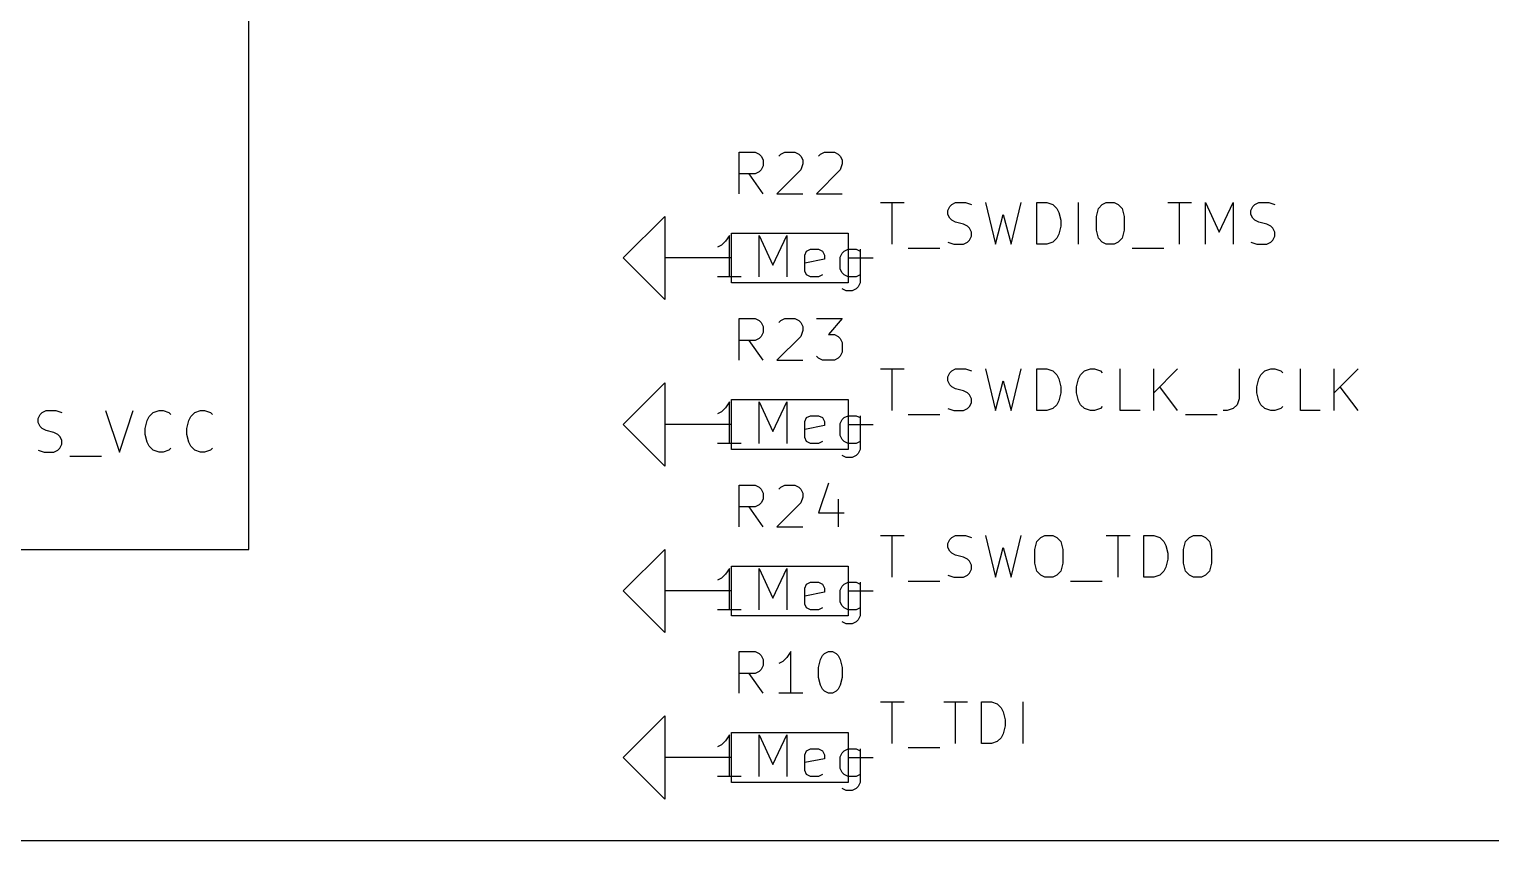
# Model space of a CAD drawing. Extents: x 0.4 to 16.1, y -11.3 to -0.4.
# Drawn here: x 6.786 to 8.542, y -4.65 to -3.675 of the extents above; entities that cross this region are included whole.
import ezdxf

# ---------------------------------------------------------------- set-up
doc = ezdxf.new("R2010")
doc.units = 0
doc.header["$MEASUREMENT"] = 0
for name, color, linetype in [('BLUE3', 171, 'CONTINUOUS'), ('CYAN2', 4, 'CONTINUOUS'), ('GRAY1', 251, 'CONTINUOUS'), ('GREEN3', 91, 'CONTINUOUS'), ('RED2', 1, 'CONTINUOUS')]:
    doc.layers.add(name, color=color, linetype=linetype)

msp = doc.modelspace()

# ---------------------------------------------------------------- linework, layer by layer
at = {"layer": 'BLUE3', "linetype": 'CONTINUOUS'}
msp.add_line((10.65, -4.65), (5.05, -4.65), dxfattribs=at)
at = {"layer": 'CYAN2', "linetype": 'CONTINUOUS'}
for p, q in [((7.6393, -3.8728), (7.6393, -3.8228)), ((7.6393, -3.8228), (7.6583, -3.8228)), ((7.6393, -3.8728), (7.6393, -3.8228)), ((7.6393, -3.8228), (7.6583, -3.8228)), ((7.6583, -3.8228), (7.6631, -3.8252)), ((7.6583, -3.8228), (7.6631, -3.8252)), ((7.6631, -3.8252), (7.6655, -3.8276)), ((7.6631, -3.8252), (7.6655, -3.8276)), ((7.6655, -3.8276), (7.6679, -3.8323)), ((7.6655, -3.8276), (7.6679, -3.8323)), ((7.6869, -3.8276), (7.6893, -3.8252)), ((7.6869, -3.8276), (7.6893, -3.8252)), ((7.6893, -3.8252), (7.694, -3.8228)), ((7.6893, -3.8252), (7.694, -3.8228)), ((7.694, -3.8228), (7.706, -3.8228)), ((7.694, -3.8228), (7.706, -3.8228)), ((7.706, -3.8228), (7.7107, -3.8252)), ((7.706, -3.8228), (7.7107, -3.8252)), ((7.7107, -3.8252), (7.7131, -3.8276)), ((7.7107, -3.8252), (7.7131, -3.8276)), ((7.7131, -3.8276), (7.7155, -3.8323)), ((7.7131, -3.8276), (7.7155, -3.8323)), ((7.7345, -3.8276), (7.7369, -3.8252)), ((7.7345, -3.8276), (7.7369, -3.8252)), ((7.7369, -3.8252), (7.7417, -3.8228)), ((7.7369, -3.8252), (7.7417, -3.8228)), ((7.7417, -3.8228), (7.7536, -3.8228)), ((7.7417, -3.8228), (7.7536, -3.8228)), ((7.7536, -3.8228), (7.7583, -3.8252)), ((7.7536, -3.8228), (7.7583, -3.8252)), ((7.7583, -3.8252), (7.7607, -3.8276)), ((7.7583, -3.8252), (7.7607, -3.8276)), ((7.7607, -3.8276), (7.7631, -3.8323)), ((7.7607, -3.8276), (7.7631, -3.8323)), ((7.6655, -3.8442), (7.6631, -3.8466)), ((7.6655, -3.8442), (7.6631, -3.8466)), ((7.6679, -3.8395), (7.6655, -3.8442)), ((7.6679, -3.8395), (7.6655, -3.8442)), ((7.6679, -3.8323), (7.6679, -3.8395)), ((7.6679, -3.8323), (7.6679, -3.8395)), ((7.7131, -3.8442), (7.6845, -3.8728)), ((7.7131, -3.8442), (7.6845, -3.8728)), ((7.7155, -3.8371), (7.7131, -3.8442)), ((7.7155, -3.8371), (7.7131, -3.8442)), ((7.7155, -3.8323), (7.7155, -3.8371)), ((7.7155, -3.8323), (7.7155, -3.8371)), ((7.7607, -3.8442), (7.7321, -3.8728)), ((7.7607, -3.8442), (7.7321, -3.8728)), ((7.7631, -3.8371), (7.7607, -3.8442)), ((7.7631, -3.8371), (7.7607, -3.8442)), ((7.7631, -3.8323), (7.7631, -3.8371)), ((7.7631, -3.8323), (7.7631, -3.8371)), ((7.6583, -3.849), (7.6393, -3.849)), ((7.6583, -3.849), (7.6393, -3.849)), ((7.6679, -3.8728), (7.6512, -3.849)), ((7.6679, -3.8728), (7.6512, -3.849)), ((7.6631, -3.8466), (7.6583, -3.849)), ((7.6631, -3.8466), (7.6583, -3.849)), ((7.6845, -3.8728), (7.7155, -3.8728)), ((7.6845, -3.8728), (7.7155, -3.8728)), ((7.7321, -3.8728), (7.7631, -3.8728)), ((7.7321, -3.8728), (7.7631, -3.8728)), ((7.6226, -3.9299), (7.6179, -3.9347)), ((7.6226, -3.9299), (7.6179, -3.9347)), ((7.6274, -3.9228), (7.6226, -3.9299)), ((7.6274, -3.9228), (7.6226, -3.9299)), ((7.6274, -3.9728), (7.6274, -3.9228)), ((7.6274, -3.9728), (7.6274, -3.9228)), ((7.6631, -3.9728), (7.6631, -3.9228)), ((7.6631, -3.9228), (7.6798, -3.9585)), ((7.6631, -3.9728), (7.6631, -3.9228)), ((7.6631, -3.9228), (7.6798, -3.9585)), ((7.6798, -3.9585), (7.6964, -3.9228)), ((7.6798, -3.9585), (7.6964, -3.9228)), ((7.6964, -3.9228), (7.6964, -3.9728)), ((7.6964, -3.9228), (7.6964, -3.9728)), ((7.6179, -3.9347), (7.6131, -3.9371)), ((7.6179, -3.9347), (7.6131, -3.9371)), ((7.7179, -3.9466), (7.7202, -3.9418)), ((7.7179, -3.9466), (7.7202, -3.9418)), ((7.7179, -3.9657), (7.7179, -3.9466)), ((7.7179, -3.9657), (7.7179, -3.9466)), ((7.7202, -3.9418), (7.725, -3.9395)), ((7.7202, -3.9418), (7.725, -3.9395)), ((7.725, -3.9395), (7.7345, -3.9395)), ((7.725, -3.9395), (7.7345, -3.9395)), ((7.7345, -3.9395), (7.7393, -3.9418)), ((7.7345, -3.9395), (7.7393, -3.9418)), ((7.7393, -3.9418), (7.7417, -3.9466)), ((7.7393, -3.9418), (7.7417, -3.9466)), ((7.7417, -3.9466), (7.7417, -3.9514)), ((7.7417, -3.9466), (7.7417, -3.9514)), ((7.7607, -3.949), (7.7631, -3.9442)), ((7.7607, -3.949), (7.7631, -3.9442)), ((7.7607, -3.9633), (7.7607, -3.949)), ((7.7607, -3.9633), (7.7607, -3.949)), ((7.7631, -3.9442), (7.7655, -3.9418)), ((7.7631, -3.9442), (7.7655, -3.9418)), ((7.7655, -3.9418), (7.7702, -3.9395)), ((7.7655, -3.9418), (7.7702, -3.9395)), ((7.7702, -3.9395), (7.7798, -3.9395)), ((7.7702, -3.9395), (7.7798, -3.9395)), ((7.7798, -3.9395), (7.7845, -3.9418)), ((7.7798, -3.9395), (7.7845, -3.9418)), ((7.7845, -3.9395), (7.7845, -3.9799)), ((7.7845, -3.9395), (7.7845, -3.9799)), ((7.7417, -3.9514), (7.7179, -3.9561)), ((7.7417, -3.9514), (7.7179, -3.9561)), ((7.7202, -3.9704), (7.7179, -3.9657)), ((7.7202, -3.9704), (7.7179, -3.9657)), ((7.7631, -3.968), (7.7607, -3.9633)), ((7.7631, -3.968), (7.7607, -3.9633)), ((7.7655, -3.9704), (7.7631, -3.968)), ((7.7655, -3.9704), (7.7631, -3.968)), ((7.6417, -3.9728), (7.6131, -3.9728)), ((7.6417, -3.9728), (7.6131, -3.9728)), ((7.725, -3.9728), (7.7202, -3.9704)), ((7.725, -3.9728), (7.7202, -3.9704)), ((7.7345, -3.9728), (7.725, -3.9728)), ((7.7345, -3.9728), (7.725, -3.9728)), ((7.7393, -3.9704), (7.7345, -3.9728)), ((7.7393, -3.9704), (7.7345, -3.9728)), ((7.7702, -3.9728), (7.7655, -3.9704)), ((7.7702, -3.9728), (7.7655, -3.9704)), ((7.7798, -3.9728), (7.7702, -3.9728)), ((7.7798, -3.9728), (7.7702, -3.9728)), ((7.7845, -3.9704), (7.7798, -3.9728)), ((7.7845, -3.9704), (7.7798, -3.9728)), ((7.7821, -3.9847), (7.7798, -3.9871)), ((7.7821, -3.9847), (7.7798, -3.9871)), ((7.7845, -3.9799), (7.7821, -3.9847)), ((7.7845, -3.9799), (7.7821, -3.9847)), ((7.7679, -3.9895), (7.7631, -3.9871)), ((7.7679, -3.9895), (7.7631, -3.9871)), ((7.775, -3.9895), (7.7679, -3.9895)), ((7.775, -3.9895), (7.7679, -3.9895)), ((7.7798, -3.9871), (7.775, -3.9895)), ((7.7798, -3.9871), (7.775, -3.9895)), ((7.6393, -4.0728), (7.6393, -4.0228)), ((7.6393, -4.0228), (7.6583, -4.0228)), ((7.6393, -4.0728), (7.6393, -4.0228)), ((7.6393, -4.0228), (7.6583, -4.0228)), ((7.6583, -4.0228), (7.6631, -4.0252)), ((7.6583, -4.0228), (7.6631, -4.0252)), ((7.6631, -4.0252), (7.6655, -4.0276)), ((7.6631, -4.0252), (7.6655, -4.0276)), ((7.6655, -4.0276), (7.6679, -4.0323)), ((7.6655, -4.0276), (7.6679, -4.0323)), ((7.6679, -4.0323), (7.6679, -4.0395)), ((7.6679, -4.0323), (7.6679, -4.0395)), ((7.6869, -4.0276), (7.6893, -4.0252)), ((7.6869, -4.0276), (7.6893, -4.0252)), ((7.6893, -4.0252), (7.694, -4.0228)), ((7.6893, -4.0252), (7.694, -4.0228)), ((7.694, -4.0228), (7.706, -4.0228)), ((7.694, -4.0228), (7.706, -4.0228)), ((7.706, -4.0228), (7.7107, -4.0252)), ((7.706, -4.0228), (7.7107, -4.0252)), ((7.7107, -4.0252), (7.7131, -4.0276)), ((7.7107, -4.0252), (7.7131, -4.0276)), ((7.7131, -4.0276), (7.7155, -4.0323)), ((7.7131, -4.0276), (7.7155, -4.0323)), ((7.7155, -4.0371), (7.7131, -4.0442)), ((7.7155, -4.0371), (7.7131, -4.0442)), ((7.7155, -4.0323), (7.7155, -4.0371)), ((7.7155, -4.0323), (7.7155, -4.0371)), ((7.7321, -4.0228), (7.7631, -4.0228)), ((7.7321, -4.0228), (7.7631, -4.0228)), ((7.7631, -4.0228), (7.7464, -4.0418)), ((7.7631, -4.0228), (7.7464, -4.0418)), ((7.6583, -4.049), (7.6393, -4.049)), ((7.6583, -4.049), (7.6393, -4.049)), ((7.6679, -4.0728), (7.6512, -4.049)), ((7.6679, -4.0728), (7.6512, -4.049)), ((7.6631, -4.0466), (7.6583, -4.049)), ((7.6631, -4.0466), (7.6583, -4.049)), ((7.6655, -4.0442), (7.6631, -4.0466)), ((7.6655, -4.0442), (7.6631, -4.0466)), ((7.6679, -4.0395), (7.6655, -4.0442)), ((7.6679, -4.0395), (7.6655, -4.0442)), ((7.7131, -4.0442), (7.6845, -4.0728)), ((7.7131, -4.0442), (7.6845, -4.0728)), ((7.7464, -4.0418), (7.7536, -4.0418)), ((7.7464, -4.0418), (7.7536, -4.0418)), ((7.7536, -4.0418), (7.7583, -4.0442)), ((7.7536, -4.0418), (7.7583, -4.0442)), ((7.7583, -4.0442), (7.7607, -4.0466)), ((7.7583, -4.0442), (7.7607, -4.0466)), ((7.7607, -4.0466), (7.7631, -4.0514)), ((7.7607, -4.0466), (7.7631, -4.0514)), ((7.7631, -4.0514), (7.7631, -4.0633)), ((7.7631, -4.0514), (7.7631, -4.0633)), ((7.6845, -4.0728), (7.7155, -4.0728)), ((7.6845, -4.0728), (7.7155, -4.0728)), ((7.7345, -4.0704), (7.7321, -4.068)), ((7.7345, -4.0704), (7.7321, -4.068)), ((7.7393, -4.0728), (7.7345, -4.0704)), ((7.7393, -4.0728), (7.7345, -4.0704)), ((7.7536, -4.0728), (7.7393, -4.0728)), ((7.7536, -4.0728), (7.7393, -4.0728)), ((7.7583, -4.0704), (7.7536, -4.0728)), ((7.7583, -4.0704), (7.7536, -4.0728)), ((7.7607, -4.068), (7.7583, -4.0704)), ((7.7607, -4.068), (7.7583, -4.0704)), ((7.7631, -4.0633), (7.7607, -4.068)), ((7.7631, -4.0633), (7.7607, -4.068)), ((7.6274, -4.1228), (7.6226, -4.1299)), ((7.6274, -4.1228), (7.6226, -4.1299)), ((7.6274, -4.1728), (7.6274, -4.1228)), ((7.6274, -4.1728), (7.6274, -4.1228)), ((7.6631, -4.1728), (7.6631, -4.1228)), ((7.6631, -4.1228), (7.6798, -4.1585)), ((7.6631, -4.1728), (7.6631, -4.1228)), ((7.6631, -4.1228), (7.6798, -4.1585)), ((7.6798, -4.1585), (7.6964, -4.1228)), ((7.6798, -4.1585), (7.6964, -4.1228)), ((7.6964, -4.1228), (7.6964, -4.1728)), ((7.6964, -4.1228), (7.6964, -4.1728)), ((7.6179, -4.1347), (7.6131, -4.1371)), ((7.6179, -4.1347), (7.6131, -4.1371)), ((7.6226, -4.1299), (7.6179, -4.1347)), ((7.6226, -4.1299), (7.6179, -4.1347)), ((7.7179, -4.1466), (7.7202, -4.1418)), ((7.7179, -4.1466), (7.7202, -4.1418)), ((7.7202, -4.1418), (7.725, -4.1395)), ((7.7202, -4.1418), (7.725, -4.1395)), ((7.725, -4.1395), (7.7345, -4.1395)), ((7.725, -4.1395), (7.7345, -4.1395)), ((7.7345, -4.1395), (7.7393, -4.1418)), ((7.7345, -4.1395), (7.7393, -4.1418)), ((7.7393, -4.1418), (7.7417, -4.1466)), ((7.7393, -4.1418), (7.7417, -4.1466)), ((7.7631, -4.1442), (7.7655, -4.1418)), ((7.7631, -4.1442), (7.7655, -4.1418)), ((7.7655, -4.1418), (7.7702, -4.1395)), ((7.7655, -4.1418), (7.7702, -4.1395)), ((7.7702, -4.1395), (7.7798, -4.1395)), ((7.7702, -4.1395), (7.7798, -4.1395)), ((7.7798, -4.1395), (7.7845, -4.1418)), ((7.7798, -4.1395), (7.7845, -4.1418)), ((7.7845, -4.1395), (7.7845, -4.1799)), ((7.7845, -4.1395), (7.7845, -4.1799)), ((7.7179, -4.1657), (7.7179, -4.1466)), ((7.7179, -4.1657), (7.7179, -4.1466)), ((7.7417, -4.1514), (7.7179, -4.1561)), ((7.7417, -4.1514), (7.7179, -4.1561)), ((7.7417, -4.1466), (7.7417, -4.1514)), ((7.7417, -4.1466), (7.7417, -4.1514)), ((7.7607, -4.149), (7.7631, -4.1442)), ((7.7607, -4.149), (7.7631, -4.1442)), ((7.7607, -4.1633), (7.7607, -4.149)), ((7.7607, -4.1633), (7.7607, -4.149)), ((7.6417, -4.1728), (7.6131, -4.1728)), ((7.6417, -4.1728), (7.6131, -4.1728)), ((7.7202, -4.1704), (7.7179, -4.1657)), ((7.7202, -4.1704), (7.7179, -4.1657)), ((7.725, -4.1728), (7.7202, -4.1704)), ((7.725, -4.1728), (7.7202, -4.1704)), ((7.7345, -4.1728), (7.725, -4.1728)), ((7.7345, -4.1728), (7.725, -4.1728)), ((7.7393, -4.1704), (7.7345, -4.1728)), ((7.7393, -4.1704), (7.7345, -4.1728)), ((7.7631, -4.168), (7.7607, -4.1633)), ((7.7631, -4.168), (7.7607, -4.1633)), ((7.7655, -4.1704), (7.7631, -4.168)), ((7.7655, -4.1704), (7.7631, -4.168)), ((7.7702, -4.1728), (7.7655, -4.1704)), ((7.7702, -4.1728), (7.7655, -4.1704)), ((7.7798, -4.1728), (7.7702, -4.1728)), ((7.7798, -4.1728), (7.7702, -4.1728)), ((7.7845, -4.1704), (7.7798, -4.1728)), ((7.7845, -4.1704), (7.7798, -4.1728)), ((7.7679, -4.1895), (7.7631, -4.1871)), ((7.7679, -4.1895), (7.7631, -4.1871)), ((7.775, -4.1895), (7.7679, -4.1895)), ((7.775, -4.1895), (7.7679, -4.1895)), ((7.7798, -4.1871), (7.775, -4.1895)), ((7.7798, -4.1871), (7.775, -4.1895)), ((7.7821, -4.1847), (7.7798, -4.1871)), ((7.7821, -4.1847), (7.7798, -4.1871)), ((7.7845, -4.1799), (7.7821, -4.1847)), ((7.7845, -4.1799), (7.7821, -4.1847)), ((7.6393, -4.2728), (7.6393, -4.2228)), ((7.6393, -4.2228), (7.6583, -4.2228)), ((7.6393, -4.2728), (7.6393, -4.2228)), ((7.6393, -4.2228), (7.6583, -4.2228)), ((7.6583, -4.2228), (7.6631, -4.2252)), ((7.6583, -4.2228), (7.6631, -4.2252)), ((7.6631, -4.2252), (7.6655, -4.2276)), ((7.6631, -4.2252), (7.6655, -4.2276)), ((7.6655, -4.2276), (7.6679, -4.2323)), ((7.6655, -4.2276), (7.6679, -4.2323)), ((7.6869, -4.2276), (7.6893, -4.2252)), ((7.6869, -4.2276), (7.6893, -4.2252)), ((7.6893, -4.2252), (7.694, -4.2228)), ((7.6893, -4.2252), (7.694, -4.2228)), ((7.694, -4.2228), (7.706, -4.2228)), ((7.694, -4.2228), (7.706, -4.2228)), ((7.706, -4.2228), (7.7107, -4.2252)), ((7.706, -4.2228), (7.7107, -4.2252)), ((7.7107, -4.2252), (7.7131, -4.2276)), ((7.7107, -4.2252), (7.7131, -4.2276)), ((7.7131, -4.2276), (7.7155, -4.2323)), ((7.7131, -4.2276), (7.7155, -4.2323)), ((7.7464, -4.2204), (7.7345, -4.2561)), ((7.7464, -4.2204), (7.7345, -4.2561)), ((7.6583, -4.249), (7.6393, -4.249)), ((7.6583, -4.249), (7.6393, -4.249)), ((7.6679, -4.2728), (7.6512, -4.249)), ((7.6679, -4.2728), (7.6512, -4.249)), ((7.6631, -4.2466), (7.6583, -4.249)), ((7.6631, -4.2466), (7.6583, -4.249)), ((7.6655, -4.2442), (7.6631, -4.2466)), ((7.6655, -4.2442), (7.6631, -4.2466)), ((7.6679, -4.2395), (7.6655, -4.2442)), ((7.6679, -4.2395), (7.6655, -4.2442)), ((7.6679, -4.2323), (7.6679, -4.2395)), ((7.6679, -4.2323), (7.6679, -4.2395)), ((7.7131, -4.2442), (7.6845, -4.2728)), ((7.7131, -4.2442), (7.6845, -4.2728)), ((7.7155, -4.2371), (7.7131, -4.2442)), ((7.7155, -4.2371), (7.7131, -4.2442)), ((7.7155, -4.2323), (7.7155, -4.2371)), ((7.7155, -4.2323), (7.7155, -4.2371)), ((7.7583, -4.2395), (7.7583, -4.2728)), ((7.7583, -4.2395), (7.7583, -4.2728)), ((7.7345, -4.2561), (7.7655, -4.2561)), ((7.7345, -4.2561), (7.7655, -4.2561)), ((7.6845, -4.2728), (7.7155, -4.2728)), ((7.6845, -4.2728), (7.7155, -4.2728)), ((7.6179, -4.3347), (7.6131, -4.3371)), ((7.6179, -4.3347), (7.6131, -4.3371)), ((7.6226, -4.3299), (7.6179, -4.3347)), ((7.6226, -4.3299), (7.6179, -4.3347)), ((7.6274, -4.3228), (7.6226, -4.3299)), ((7.6274, -4.3228), (7.6226, -4.3299)), ((7.6274, -4.3728), (7.6274, -4.3228)), ((7.6274, -4.3728), (7.6274, -4.3228)), ((7.6631, -4.3728), (7.6631, -4.3228)), ((7.6631, -4.3228), (7.6798, -4.3585)), ((7.6631, -4.3728), (7.6631, -4.3228)), ((7.6631, -4.3228), (7.6798, -4.3585)), ((7.6798, -4.3585), (7.6964, -4.3228)), ((7.6798, -4.3585), (7.6964, -4.3228)), ((7.6964, -4.3228), (7.6964, -4.3728)), ((7.6964, -4.3228), (7.6964, -4.3728)), ((7.7179, -4.3466), (7.7202, -4.3418)), ((7.7179, -4.3466), (7.7202, -4.3418)), ((7.7179, -4.3657), (7.7179, -4.3466)), ((7.7179, -4.3657), (7.7179, -4.3466)), ((7.7417, -4.3514), (7.7179, -4.3561)), ((7.7417, -4.3514), (7.7179, -4.3561)), ((7.7202, -4.3418), (7.725, -4.3395)), ((7.7202, -4.3418), (7.725, -4.3395)), ((7.725, -4.3395), (7.7345, -4.3395)), ((7.725, -4.3395), (7.7345, -4.3395)), ((7.7345, -4.3395), (7.7393, -4.3418)), ((7.7345, -4.3395), (7.7393, -4.3418)), ((7.7393, -4.3418), (7.7417, -4.3466)), ((7.7393, -4.3418), (7.7417, -4.3466)), ((7.7417, -4.3466), (7.7417, -4.3514)), ((7.7417, -4.3466), (7.7417, -4.3514)), ((7.7607, -4.349), (7.7631, -4.3442)), ((7.7607, -4.349), (7.7631, -4.3442)), ((7.7607, -4.3633), (7.7607, -4.349)), ((7.7607, -4.3633), (7.7607, -4.349)), ((7.7631, -4.3442), (7.7655, -4.3418)), ((7.7631, -4.3442), (7.7655, -4.3418)), ((7.7655, -4.3418), (7.7702, -4.3395)), ((7.7655, -4.3418), (7.7702, -4.3395)), ((7.7702, -4.3395), (7.7798, -4.3395)), ((7.7702, -4.3395), (7.7798, -4.3395)), ((7.7798, -4.3395), (7.7845, -4.3418)), ((7.7798, -4.3395), (7.7845, -4.3418)), ((7.7845, -4.3395), (7.7845, -4.3799)), ((7.7845, -4.3395), (7.7845, -4.3799)), ((7.7202, -4.3704), (7.7179, -4.3657)), ((7.7202, -4.3704), (7.7179, -4.3657)), ((7.725, -4.3728), (7.7202, -4.3704)), ((7.725, -4.3728), (7.7202, -4.3704)), ((7.7393, -4.3704), (7.7345, -4.3728)), ((7.7393, -4.3704), (7.7345, -4.3728)), ((7.7631, -4.368), (7.7607, -4.3633)), ((7.7631, -4.368), (7.7607, -4.3633)), ((7.7655, -4.3704), (7.7631, -4.368)), ((7.7655, -4.3704), (7.7631, -4.368)), ((7.7702, -4.3728), (7.7655, -4.3704)), ((7.7702, -4.3728), (7.7655, -4.3704)), ((7.7845, -4.3704), (7.7798, -4.3728)), ((7.7845, -4.3704), (7.7798, -4.3728)), ((7.6417, -4.3728), (7.6131, -4.3728)), ((7.6417, -4.3728), (7.6131, -4.3728)), ((7.7345, -4.3728), (7.725, -4.3728)), ((7.7345, -4.3728), (7.725, -4.3728)), ((7.7679, -4.3895), (7.7631, -4.3871)), ((7.7679, -4.3895), (7.7631, -4.3871)), ((7.775, -4.3895), (7.7679, -4.3895)), ((7.775, -4.3895), (7.7679, -4.3895)), ((7.7798, -4.3728), (7.7702, -4.3728)), ((7.7798, -4.3728), (7.7702, -4.3728)), ((7.7798, -4.3871), (7.775, -4.3895)), ((7.7798, -4.3871), (7.775, -4.3895)), ((7.7821, -4.3847), (7.7798, -4.3871)), ((7.7821, -4.3847), (7.7798, -4.3871)), ((7.7845, -4.3799), (7.7821, -4.3847)), ((7.7845, -4.3799), (7.7821, -4.3847)), ((7.6393, -4.4728), (7.6393, -4.4228)), ((7.6393, -4.4228), (7.6583, -4.4228)), ((7.6393, -4.4728), (7.6393, -4.4228)), ((7.6393, -4.4228), (7.6583, -4.4228)), ((7.6583, -4.4228), (7.6631, -4.4252)), ((7.6583, -4.4228), (7.6631, -4.4252)), ((7.7012, -4.4228), (7.6964, -4.4299)), ((7.7012, -4.4228), (7.6964, -4.4299)), ((7.7012, -4.4728), (7.7012, -4.4228)), ((7.7012, -4.4728), (7.7012, -4.4228)), ((7.7417, -4.4252), (7.7464, -4.4228)), ((7.7417, -4.4252), (7.7464, -4.4228)), ((7.7464, -4.4228), (7.7512, -4.4228)), ((7.7464, -4.4228), (7.7512, -4.4228)), ((7.7512, -4.4228), (7.7559, -4.4252)), ((7.7512, -4.4228), (7.7559, -4.4252)), ((7.6631, -4.4252), (7.6655, -4.4276)), ((7.6631, -4.4252), (7.6655, -4.4276)), ((7.6655, -4.4276), (7.6679, -4.4323)), ((7.6655, -4.4276), (7.6679, -4.4323)), ((7.6679, -4.4395), (7.6655, -4.4442)), ((7.6679, -4.4395), (7.6655, -4.4442)), ((7.6679, -4.4323), (7.6679, -4.4395)), ((7.6679, -4.4323), (7.6679, -4.4395)), ((7.6917, -4.4347), (7.6869, -4.4371)), ((7.6917, -4.4347), (7.6869, -4.4371)), ((7.6964, -4.4299), (7.6917, -4.4347)), ((7.6964, -4.4299), (7.6917, -4.4347)), ((7.7345, -4.4418), (7.7369, -4.4323)), ((7.7345, -4.4418), (7.7369, -4.4323)), ((7.7345, -4.4538), (7.7345, -4.4418)), ((7.7345, -4.4538), (7.7345, -4.4418)), ((7.7369, -4.4323), (7.7393, -4.4276)), ((7.7369, -4.4323), (7.7393, -4.4276)), ((7.7393, -4.4276), (7.7417, -4.4252)), ((7.7393, -4.4276), (7.7417, -4.4252)), ((7.7559, -4.4252), (7.7583, -4.4276)), ((7.7559, -4.4252), (7.7583, -4.4276)), ((7.7583, -4.4276), (7.7607, -4.4323)), ((7.7583, -4.4276), (7.7607, -4.4323)), ((7.7607, -4.4323), (7.7631, -4.4418)), ((7.7607, -4.4323), (7.7631, -4.4418)), ((7.7631, -4.4418), (7.7631, -4.4538)), ((7.7631, -4.4418), (7.7631, -4.4538)), ((7.6583, -4.449), (7.6393, -4.449)), ((7.6583, -4.449), (7.6393, -4.449)), ((7.6679, -4.4728), (7.6512, -4.449)), ((7.6679, -4.4728), (7.6512, -4.449)), ((7.6631, -4.4466), (7.6583, -4.449)), ((7.6631, -4.4466), (7.6583, -4.449)), ((7.6655, -4.4442), (7.6631, -4.4466)), ((7.6655, -4.4442), (7.6631, -4.4466)), ((7.7369, -4.4633), (7.7345, -4.4538)), ((7.7369, -4.4633), (7.7345, -4.4538)), ((7.7631, -4.4538), (7.7607, -4.4633)), ((7.7631, -4.4538), (7.7607, -4.4633)), ((7.7155, -4.4728), (7.6869, -4.4728)), ((7.7155, -4.4728), (7.6869, -4.4728)), ((7.7393, -4.468), (7.7369, -4.4633)), ((7.7393, -4.468), (7.7369, -4.4633)), ((7.7417, -4.4704), (7.7393, -4.468)), ((7.7417, -4.4704), (7.7393, -4.468)), ((7.7464, -4.4728), (7.7417, -4.4704)), ((7.7464, -4.4728), (7.7417, -4.4704)), ((7.7512, -4.4728), (7.7464, -4.4728)), ((7.7512, -4.4728), (7.7464, -4.4728)), ((7.7559, -4.4704), (7.7512, -4.4728)), ((7.7559, -4.4704), (7.7512, -4.4728)), ((7.7583, -4.468), (7.7559, -4.4704)), ((7.7583, -4.468), (7.7559, -4.4704)), ((7.7607, -4.4633), (7.7583, -4.468)), ((7.7607, -4.4633), (7.7583, -4.468)), ((7.6226, -4.5299), (7.6179, -4.5347)), ((7.6226, -4.5299), (7.6179, -4.5347)), ((7.6274, -4.5228), (7.6226, -4.5299)), ((7.6274, -4.5228), (7.6226, -4.5299)), ((7.6274, -4.5728), (7.6274, -4.5228)), ((7.6274, -4.5728), (7.6274, -4.5228)), ((7.6631, -4.5728), (7.6631, -4.5228)), ((7.6631, -4.5228), (7.6798, -4.5585)), ((7.6631, -4.5728), (7.6631, -4.5228)), ((7.6631, -4.5228), (7.6798, -4.5585)), ((7.6798, -4.5585), (7.6964, -4.5228)), ((7.6798, -4.5585), (7.6964, -4.5228)), ((7.6964, -4.5228), (7.6964, -4.5728)), ((7.6964, -4.5228), (7.6964, -4.5728)), ((7.6179, -4.5347), (7.6131, -4.5371)), ((7.6179, -4.5347), (7.6131, -4.5371)), ((7.7179, -4.5466), (7.7202, -4.5418)), ((7.7179, -4.5466), (7.7202, -4.5418)), ((7.7179, -4.5657), (7.7179, -4.5466)), ((7.7179, -4.5657), (7.7179, -4.5466)), ((7.7202, -4.5418), (7.725, -4.5395)), ((7.7202, -4.5418), (7.725, -4.5395)), ((7.725, -4.5395), (7.7345, -4.5395)), ((7.725, -4.5395), (7.7345, -4.5395)), ((7.7345, -4.5395), (7.7393, -4.5418)), ((7.7345, -4.5395), (7.7393, -4.5418)), ((7.7393, -4.5418), (7.7417, -4.5466)), ((7.7393, -4.5418), (7.7417, -4.5466)), ((7.7417, -4.5466), (7.7417, -4.5514)), ((7.7417, -4.5466), (7.7417, -4.5514)), ((7.7607, -4.549), (7.7631, -4.5442)), ((7.7607, -4.549), (7.7631, -4.5442)), ((7.7631, -4.5442), (7.7655, -4.5418)), ((7.7631, -4.5442), (7.7655, -4.5418)), ((7.7655, -4.5418), (7.7702, -4.5395)), ((7.7655, -4.5418), (7.7702, -4.5395)), ((7.7702, -4.5395), (7.7798, -4.5395)), ((7.7702, -4.5395), (7.7798, -4.5395)), ((7.7798, -4.5395), (7.7845, -4.5418)), ((7.7798, -4.5395), (7.7845, -4.5418)), ((7.7845, -4.5395), (7.7845, -4.5799)), ((7.7845, -4.5395), (7.7845, -4.5799)), ((7.7417, -4.5514), (7.7179, -4.5561)), ((7.7417, -4.5514), (7.7179, -4.5561)), ((7.7607, -4.5633), (7.7607, -4.549)), ((7.7607, -4.5633), (7.7607, -4.549)), ((7.7631, -4.568), (7.7607, -4.5633)), ((7.7631, -4.568), (7.7607, -4.5633)), ((7.6417, -4.5728), (7.6131, -4.5728)), ((7.6417, -4.5728), (7.6131, -4.5728)), ((7.7202, -4.5704), (7.7179, -4.5657)), ((7.7202, -4.5704), (7.7179, -4.5657)), ((7.725, -4.5728), (7.7202, -4.5704)), ((7.725, -4.5728), (7.7202, -4.5704)), ((7.7345, -4.5728), (7.725, -4.5728)), ((7.7345, -4.5728), (7.725, -4.5728)), ((7.7393, -4.5704), (7.7345, -4.5728)), ((7.7393, -4.5704), (7.7345, -4.5728)), ((7.7655, -4.5704), (7.7631, -4.568)), ((7.7655, -4.5704), (7.7631, -4.568)), ((7.7702, -4.5728), (7.7655, -4.5704)), ((7.7702, -4.5728), (7.7655, -4.5704)), ((7.7798, -4.5728), (7.7702, -4.5728)), ((7.7798, -4.5728), (7.7702, -4.5728)), ((7.7845, -4.5704), (7.7798, -4.5728)), ((7.7845, -4.5704), (7.7798, -4.5728)), ((7.7845, -4.5799), (7.7821, -4.5847)), ((7.7845, -4.5799), (7.7821, -4.5847)), ((7.7679, -4.5895), (7.7631, -4.5871)), ((7.7679, -4.5895), (7.7631, -4.5871)), ((7.775, -4.5895), (7.7679, -4.5895)), ((7.775, -4.5895), (7.7679, -4.5895)), ((7.7798, -4.5871), (7.775, -4.5895)), ((7.7798, -4.5871), (7.775, -4.5895)), ((7.7821, -4.5847), (7.7798, -4.5871)), ((7.7821, -4.5847), (7.7798, -4.5871))]:
    msp.add_line(p, q, dxfattribs=at)
at = {"layer": 'GRAY1', "linetype": 'CONTINUOUS'}
for p, q in [((7.8089, -3.8833), (7.8374, -3.8833)), ((7.8232, -3.9333), (7.8232, -3.8833)), ((7.8898, -3.8928), (7.8922, -3.8881)), ((7.8898, -3.8976), (7.8898, -3.8928)), ((7.8922, -3.9023), (7.8898, -3.8976)), ((7.8922, -3.8881), (7.8946, -3.8857)), ((7.8946, -3.8857), (7.8993, -3.8833)), ((7.8993, -3.8833), (7.9112, -3.8833)), ((7.9112, -3.8833), (7.9184, -3.8857)), ((7.9351, -3.8833), (7.947, -3.9333)), ((7.947, -3.9333), (7.9565, -3.8976)), ((7.9565, -3.8976), (7.966, -3.9333)), ((7.966, -3.9333), (7.9779, -3.8833)), ((7.997, -3.9333), (7.997, -3.8833)), ((7.997, -3.8833), (8.0089, -3.8833)), ((8.0089, -3.8833), (8.016, -3.8857)), ((8.016, -3.8857), (8.0208, -3.8904)), ((8.0208, -3.8904), (8.0232, -3.8952)), ((8.0232, -3.8952), (8.0255, -3.9047)), ((8.047, -3.9333), (8.047, -3.8833)), ((8.0684, -3.9), (8.0708, -3.8904)), ((8.0708, -3.8904), (8.0755, -3.8857)), ((8.0755, -3.8857), (8.0803, -3.8833)), ((8.0803, -3.8833), (8.0898, -3.8833)), ((8.0898, -3.8833), (8.0946, -3.8857)), ((8.0946, -3.8857), (8.0993, -3.8904)), ((8.0993, -3.8904), (8.1017, -3.9)), ((8.1541, -3.8833), (8.1827, -3.8833)), ((8.1684, -3.9333), (8.1684, -3.8833)), ((8.1993, -3.9333), (8.1993, -3.8833)), ((8.1993, -3.8833), (8.216, -3.919)), ((8.216, -3.919), (8.2327, -3.8833)), ((8.2327, -3.8833), (8.2327, -3.9333)), ((8.2541, -3.8928), (8.2565, -3.8881)), ((8.2541, -3.8976), (8.2541, -3.8928)), ((8.2565, -3.9023), (8.2541, -3.8976)), ((8.2565, -3.8881), (8.2589, -3.8857)), ((8.2589, -3.8857), (8.2636, -3.8833)), ((8.2636, -3.8833), (8.2755, -3.8833)), ((8.2755, -3.8833), (8.2827, -3.8857)), ((7.8946, -3.9047), (7.8922, -3.9023)), ((7.8993, -3.9071), (7.8946, -3.9047)), ((7.9089, -3.9095), (7.8993, -3.9071)), ((7.9136, -3.9119), (7.9089, -3.9095)), ((7.916, -3.9143), (7.9136, -3.9119)), ((7.9184, -3.919), (7.916, -3.9143)), ((8.0255, -3.9119), (8.0232, -3.9214)), ((8.0255, -3.9047), (8.0255, -3.9119)), ((8.0684, -3.9166), (8.0684, -3.9)), ((8.1017, -3.9), (8.1017, -3.9166)), ((8.2589, -3.9047), (8.2565, -3.9023)), ((8.2636, -3.9071), (8.2589, -3.9047)), ((8.2732, -3.9095), (8.2636, -3.9071)), ((8.2779, -3.9119), (8.2732, -3.9095)), ((8.2803, -3.9143), (8.2779, -3.9119)), ((8.2827, -3.919), (8.2803, -3.9143)), ((7.8898, -3.9309), (7.897, -3.9333)), ((7.897, -3.9333), (7.9089, -3.9333)), ((7.9089, -3.9333), (7.9136, -3.9309)), ((7.9136, -3.9309), (7.916, -3.9285)), ((7.916, -3.9285), (7.9184, -3.9238)), ((7.9184, -3.9238), (7.9184, -3.919)), ((8.0089, -3.9333), (7.997, -3.9333)), ((8.016, -3.9309), (8.0089, -3.9333)), ((8.0208, -3.9262), (8.016, -3.9309)), ((8.0232, -3.9214), (8.0208, -3.9262)), ((8.0708, -3.9262), (8.0684, -3.9166)), ((8.0755, -3.9309), (8.0708, -3.9262)), ((8.0803, -3.9333), (8.0755, -3.9309)), ((8.0898, -3.9333), (8.0803, -3.9333)), ((8.0946, -3.9309), (8.0898, -3.9333)), ((8.0993, -3.9262), (8.0946, -3.9309)), ((8.1017, -3.9166), (8.0993, -3.9262)), ((8.2541, -3.9309), (8.2612, -3.9333)), ((8.2612, -3.9333), (8.2732, -3.9333)), ((8.2732, -3.9333), (8.2779, -3.9309)), ((8.2779, -3.9309), (8.2803, -3.9285)), ((8.2803, -3.9285), (8.2827, -3.9238)), ((8.2827, -3.9238), (8.2827, -3.919)), ((7.8422, -3.9381), (7.8803, -3.9381)), ((8.1113, -3.9381), (8.1493, -3.9381)), ((7.8089, -4.0833), (7.8374, -4.0833)), ((7.8232, -4.1333), (7.8232, -4.0833)), ((7.8898, -4.0928), (7.8922, -4.0881)), ((7.8922, -4.0881), (7.8946, -4.0857)), ((7.8946, -4.0857), (7.8993, -4.0833)), ((7.8993, -4.0833), (7.9112, -4.0833)), ((7.9112, -4.0833), (7.9184, -4.0857)), ((7.9351, -4.0833), (7.947, -4.1333)), ((7.966, -4.1333), (7.9779, -4.0833)), ((7.997, -4.1333), (7.997, -4.0833)), ((7.997, -4.0833), (8.0089, -4.0833)), ((8.0089, -4.0833), (8.016, -4.0857)), ((8.016, -4.0857), (8.0208, -4.0904)), ((8.0208, -4.0904), (8.0232, -4.0952)), ((8.047, -4.0952), (8.0493, -4.0904)), ((8.0493, -4.0904), (8.0541, -4.0857)), ((8.0541, -4.0857), (8.0612, -4.0833)), ((8.0612, -4.0833), (8.066, -4.0833)), ((8.066, -4.0833), (8.0732, -4.0857)), ((8.0732, -4.0857), (8.0755, -4.0881)), ((8.097, -4.1333), (8.097, -4.0833)), ((8.1374, -4.1333), (8.1374, -4.0833)), ((8.166, -4.0833), (8.1374, -4.1119)), ((8.2398, -4.0833), (8.2398, -4.119)), ((8.2636, -4.0952), (8.266, -4.0904)), ((8.266, -4.0904), (8.2708, -4.0857)), ((8.2708, -4.0857), (8.2779, -4.0833)), ((8.2779, -4.0833), (8.2827, -4.0833)), ((8.2827, -4.0833), (8.2898, -4.0857)), ((8.2898, -4.0857), (8.2922, -4.0881)), ((8.3136, -4.1333), (8.3136, -4.0833)), ((8.3541, -4.1333), (8.3541, -4.0833)), ((8.3827, -4.0833), (8.3541, -4.1119)), ((7.8898, -4.0976), (7.8898, -4.0928)), ((7.8922, -4.1023), (7.8898, -4.0976)), ((7.8946, -4.1047), (7.8922, -4.1023)), ((7.8993, -4.1071), (7.8946, -4.1047)), ((7.9089, -4.1095), (7.8993, -4.1071)), ((7.947, -4.1333), (7.9565, -4.0976)), ((7.9565, -4.0976), (7.966, -4.1333)), ((8.0232, -4.0952), (8.0255, -4.1047)), ((8.0255, -4.1047), (8.0255, -4.1119)), ((8.0446, -4.1047), (8.047, -4.0952)), ((8.0446, -4.1119), (8.0446, -4.1047)), ((8.166, -4.1333), (8.1446, -4.1047)), ((8.2612, -4.1047), (8.2636, -4.0952)), ((8.2612, -4.1119), (8.2612, -4.1047)), ((8.3827, -4.1333), (8.3612, -4.1047)), ((7.9136, -4.1119), (7.9089, -4.1095)), ((7.916, -4.1143), (7.9136, -4.1119)), ((7.9184, -4.119), (7.916, -4.1143)), ((7.916, -4.1285), (7.9184, -4.1238)), ((7.9184, -4.1238), (7.9184, -4.119)), ((8.0208, -4.1262), (8.016, -4.1309)), ((8.0232, -4.1214), (8.0208, -4.1262)), ((8.0255, -4.1119), (8.0232, -4.1214)), ((8.047, -4.1214), (8.0446, -4.1119)), ((8.0493, -4.1262), (8.047, -4.1214)), ((8.0541, -4.1309), (8.0493, -4.1262)), ((8.2374, -4.1262), (8.2327, -4.1309)), ((8.2398, -4.119), (8.2374, -4.1262)), ((8.2636, -4.1214), (8.2612, -4.1119)), ((8.266, -4.1262), (8.2636, -4.1214)), ((8.2708, -4.1309), (8.266, -4.1262)), ((6.797, -4.1428), (6.7993, -4.1381)), ((6.797, -4.1476), (6.797, -4.1428)), ((6.7993, -4.1381), (6.8017, -4.1357)), ((6.8017, -4.1357), (6.8065, -4.1333)), ((6.8065, -4.1333), (6.8184, -4.1333)), ((6.8184, -4.1333), (6.8255, -4.1357)), ((6.8779, -4.1333), (6.8946, -4.1833)), ((6.8946, -4.1833), (6.9113, -4.1333)), ((6.9279, -4.1452), (6.9303, -4.1404)), ((6.9303, -4.1404), (6.9351, -4.1357)), ((6.9351, -4.1357), (6.9422, -4.1333)), ((6.9422, -4.1333), (6.947, -4.1333)), ((6.947, -4.1333), (6.9541, -4.1357)), ((6.9541, -4.1357), (6.9565, -4.1381)), ((6.9779, -4.1452), (6.9803, -4.1404)), ((6.9803, -4.1404), (6.9851, -4.1357)), ((6.9851, -4.1357), (6.9922, -4.1333)), ((6.9922, -4.1333), (6.997, -4.1333)), ((6.997, -4.1333), (7.0041, -4.1357)), ((7.0041, -4.1357), (7.0065, -4.1381)), ((7.8422, -4.1381), (7.8803, -4.1381)), ((7.8898, -4.1309), (7.897, -4.1333)), ((7.897, -4.1333), (7.9089, -4.1333)), ((7.9089, -4.1333), (7.9136, -4.1309)), ((7.9136, -4.1309), (7.916, -4.1285)), ((8.0089, -4.1333), (7.997, -4.1333)), ((8.016, -4.1309), (8.0089, -4.1333)), ((8.0612, -4.1333), (8.0541, -4.1309)), ((8.066, -4.1333), (8.0612, -4.1333)), ((8.0732, -4.1309), (8.066, -4.1333)), ((8.0755, -4.1285), (8.0732, -4.1309)), ((8.1208, -4.1333), (8.097, -4.1333)), ((8.1755, -4.1381), (8.2136, -4.1381)), ((8.2255, -4.1333), (8.2208, -4.1333)), ((8.2327, -4.1309), (8.2255, -4.1333)), ((8.2779, -4.1333), (8.2708, -4.1309)), ((8.2827, -4.1333), (8.2779, -4.1333)), ((8.2898, -4.1309), (8.2827, -4.1333)), ((8.2922, -4.1285), (8.2898, -4.1309)), ((8.3374, -4.1333), (8.3136, -4.1333)), ((6.7993, -4.1523), (6.797, -4.1476)), ((6.8017, -4.1547), (6.7993, -4.1523)), ((6.8065, -4.1571), (6.8017, -4.1547)), ((6.816, -4.1595), (6.8065, -4.1571)), ((6.8208, -4.1619), (6.816, -4.1595)), ((6.9255, -4.1547), (6.9279, -4.1452)), ((6.9255, -4.1619), (6.9255, -4.1547)), ((6.9755, -4.1547), (6.9779, -4.1452)), ((6.9755, -4.1619), (6.9755, -4.1547)), ((6.8232, -4.1643), (6.8208, -4.1619)), ((6.8208, -4.1809), (6.8232, -4.1785)), ((6.8255, -4.169), (6.8232, -4.1643)), ((6.8232, -4.1785), (6.8255, -4.1738)), ((6.8255, -4.1738), (6.8255, -4.169)), ((6.9279, -4.1714), (6.9255, -4.1619)), ((6.9303, -4.1762), (6.9279, -4.1714)), ((6.9351, -4.1809), (6.9303, -4.1762)), ((6.9565, -4.1785), (6.9541, -4.1809)), ((6.9779, -4.1714), (6.9755, -4.1619)), ((6.9803, -4.1762), (6.9779, -4.1714)), ((6.9851, -4.1809), (6.9803, -4.1762)), ((7.0065, -4.1785), (7.0041, -4.1809)), ((6.797, -4.1809), (6.8041, -4.1833)), ((6.8041, -4.1833), (6.816, -4.1833)), ((6.816, -4.1833), (6.8208, -4.1809)), ((6.8351, -4.1881), (6.8732, -4.1881)), ((6.9422, -4.1833), (6.9351, -4.1809)), ((6.947, -4.1833), (6.9422, -4.1833)), ((6.9541, -4.1809), (6.947, -4.1833)), ((6.9922, -4.1833), (6.9851, -4.1809)), ((6.997, -4.1833), (6.9922, -4.1833)), ((7.0041, -4.1809), (6.997, -4.1833)), ((7.8089, -4.2833), (7.8374, -4.2833)), ((7.8232, -4.3333), (7.8232, -4.2833)), ((7.8946, -4.2857), (7.8993, -4.2833)), ((7.8993, -4.2833), (7.9112, -4.2833)), ((7.9112, -4.2833), (7.9184, -4.2857)), ((7.9351, -4.2833), (7.947, -4.3333)), ((7.966, -4.3333), (7.9779, -4.2833)), ((8.0017, -4.2857), (8.0065, -4.2833)), ((8.0065, -4.2833), (8.016, -4.2833)), ((8.016, -4.2833), (8.0208, -4.2857)), ((8.0803, -4.2833), (8.1089, -4.2833)), ((8.0946, -4.3333), (8.0946, -4.2833)), ((8.1255, -4.3333), (8.1255, -4.2833)), ((8.1255, -4.2833), (8.1374, -4.2833)), ((8.1374, -4.2833), (8.1446, -4.2857)), ((8.1803, -4.2857), (8.1851, -4.2833)), ((8.1851, -4.2833), (8.1946, -4.2833)), ((8.1946, -4.2833), (8.1993, -4.2857)), ((7.8898, -4.2928), (7.8922, -4.2881)), ((7.8898, -4.2976), (7.8898, -4.2928)), ((7.8922, -4.3023), (7.8898, -4.2976)), ((7.8922, -4.2881), (7.8946, -4.2857)), ((7.947, -4.3333), (7.9565, -4.2976)), ((7.9565, -4.2976), (7.966, -4.3333)), ((7.9946, -4.3), (7.997, -4.2904)), ((7.9946, -4.3166), (7.9946, -4.3)), ((7.997, -4.2904), (8.0017, -4.2857)), ((8.0208, -4.2857), (8.0255, -4.2904)), ((8.0255, -4.2904), (8.0279, -4.3)), ((8.0279, -4.3), (8.0279, -4.3166)), ((8.1446, -4.2857), (8.1493, -4.2904)), ((8.1493, -4.2904), (8.1517, -4.2952)), ((8.1517, -4.2952), (8.1541, -4.3047)), ((8.1732, -4.3), (8.1755, -4.2904)), ((8.1732, -4.3166), (8.1732, -4.3)), ((8.1755, -4.2904), (8.1803, -4.2857)), ((8.1993, -4.2857), (8.2041, -4.2904)), ((8.2041, -4.2904), (8.2065, -4.3)), ((8.2065, -4.3), (8.2065, -4.3166)), ((7.8946, -4.3047), (7.8922, -4.3023)), ((7.8993, -4.3071), (7.8946, -4.3047)), ((7.9089, -4.3095), (7.8993, -4.3071)), ((7.9136, -4.3119), (7.9089, -4.3095)), ((7.916, -4.3143), (7.9136, -4.3119)), ((7.9184, -4.319), (7.916, -4.3143)), ((7.9184, -4.3238), (7.9184, -4.319)), ((7.997, -4.3262), (7.9946, -4.3166)), ((8.0279, -4.3166), (8.0255, -4.3262)), ((8.1541, -4.3119), (8.1517, -4.3214)), ((8.1541, -4.3047), (8.1541, -4.3119)), ((8.1755, -4.3262), (8.1732, -4.3166)), ((8.2065, -4.3166), (8.2041, -4.3262)), ((7.8898, -4.3309), (7.897, -4.3333)), ((7.897, -4.3333), (7.9089, -4.3333)), ((7.9089, -4.3333), (7.9136, -4.3309)), ((7.9136, -4.3309), (7.916, -4.3285)), ((7.916, -4.3285), (7.9184, -4.3238)), ((8.0017, -4.3309), (7.997, -4.3262)), ((8.0065, -4.3333), (8.0017, -4.3309)), ((8.016, -4.3333), (8.0065, -4.3333)), ((8.0208, -4.3309), (8.016, -4.3333)), ((8.0255, -4.3262), (8.0208, -4.3309)), ((8.1374, -4.3333), (8.1255, -4.3333)), ((8.1446, -4.3309), (8.1374, -4.3333)), ((8.1493, -4.3262), (8.1446, -4.3309)), ((8.1517, -4.3214), (8.1493, -4.3262)), ((8.1803, -4.3309), (8.1755, -4.3262)), ((8.1851, -4.3333), (8.1803, -4.3309)), ((8.1946, -4.3333), (8.1851, -4.3333)), ((8.1993, -4.3309), (8.1946, -4.3333)), ((8.2041, -4.3262), (8.1993, -4.3309)), ((7.8422, -4.3381), (7.8803, -4.3381)), ((8.0374, -4.3381), (8.0755, -4.3381)), ((7.8089, -4.4833), (7.8374, -4.4833)), ((7.8232, -4.5333), (7.8232, -4.4833)), ((7.8851, -4.4833), (7.9136, -4.4833)), ((7.8993, -4.5333), (7.8993, -4.4833)), ((7.9303, -4.5333), (7.9303, -4.4833)), ((7.9303, -4.4833), (7.9422, -4.4833)), ((7.9422, -4.4833), (7.9493, -4.4857)), ((7.9493, -4.4857), (7.9541, -4.4904)), ((7.9541, -4.4904), (7.9565, -4.4952)), ((7.9565, -4.4952), (7.9589, -4.5047)), ((7.9803, -4.5333), (7.9803, -4.4833)), ((7.9589, -4.5119), (7.9565, -4.5214)), ((7.9589, -4.5047), (7.9589, -4.5119)), ((7.9541, -4.5262), (7.9493, -4.5309)), ((7.9565, -4.5214), (7.9541, -4.5262)), ((7.8422, -4.5381), (7.8803, -4.5381)), ((7.9422, -4.5333), (7.9303, -4.5333)), ((7.9493, -4.5309), (7.9422, -4.5333))]:
    msp.add_line(p, q, dxfattribs=at)
at = {"layer": 'GREEN3', "linetype": 'CONTINUOUS'}
for p, q in [((7.05, -4.3), (7.05, -3.2)), ((6.6, -4.3), (7.05, -4.3))]:
    msp.add_line(p, q, dxfattribs=at)
at = {"layer": 'RED2', "linetype": 'CONTINUOUS'}
for p, q in [((7.5, -3.95), (7.55, -3.9)), ((7.55, -3.9), (7.55, -3.95)), ((7.63, -3.98), (7.63, -3.92)), ((7.63, -3.92), (7.77, -3.92)), ((7.77, -3.92), (7.77, -3.98)), ((7.55, -4), (7.5, -3.95)), ((7.6, -3.95), (7.55, -3.95)), ((7.55, -3.95), (7.55, -4)), ((7.63, -3.95), (7.6, -3.95)), ((7.63, -3.95), (7.6, -3.95)), ((7.77, -3.95), (7.8, -3.95)), ((7.77, -3.95), (7.8, -3.95)), ((7.77, -3.98), (7.63, -3.98)), ((7.5, -4.15), (7.55, -4.1)), ((7.55, -4.1), (7.55, -4.15)), ((7.63, -4.18), (7.63, -4.12)), ((7.63, -4.12), (7.77, -4.12)), ((7.77, -4.12), (7.77, -4.18)), ((7.55, -4.2), (7.5, -4.15)), ((7.6, -4.15), (7.55, -4.15)), ((7.55, -4.15), (7.55, -4.2)), ((7.63, -4.15), (7.6, -4.15)), ((7.63, -4.15), (7.6, -4.15)), ((7.77, -4.15), (7.8, -4.15)), ((7.77, -4.15), (7.8, -4.15)), ((7.77, -4.18), (7.63, -4.18)), ((7.5, -4.35), (7.55, -4.3)), ((7.55, -4.3), (7.55, -4.35)), ((7.63, -4.38), (7.63, -4.32)), ((7.63, -4.32), (7.77, -4.32)), ((7.77, -4.32), (7.77, -4.38)), ((7.55, -4.4), (7.5, -4.35)), ((7.6, -4.35), (7.55, -4.35)), ((7.55, -4.35), (7.55, -4.4)), ((7.63, -4.35), (7.6, -4.35)), ((7.63, -4.35), (7.6, -4.35)), ((7.77, -4.35), (7.8, -4.35)), ((7.77, -4.35), (7.8, -4.35)), ((7.77, -4.38), (7.63, -4.38)), ((7.5, -4.55), (7.55, -4.5)), ((7.55, -4.5), (7.55, -4.55)), ((7.63, -4.58), (7.63, -4.52)), ((7.63, -4.52), (7.77, -4.52)), ((7.77, -4.52), (7.77, -4.58)), ((7.55, -4.6), (7.5, -4.55)), ((7.6, -4.55), (7.55, -4.55)), ((7.55, -4.55), (7.55, -4.6)), ((7.63, -4.55), (7.6, -4.55)), ((7.63, -4.55), (7.6, -4.55)), ((7.77, -4.55), (7.8, -4.55)), ((7.77, -4.55), (7.8, -4.55)), ((7.77, -4.58), (7.63, -4.58))]:
    msp.add_line(p, q, dxfattribs=at)

doc.saveas('drawing.dxf')
